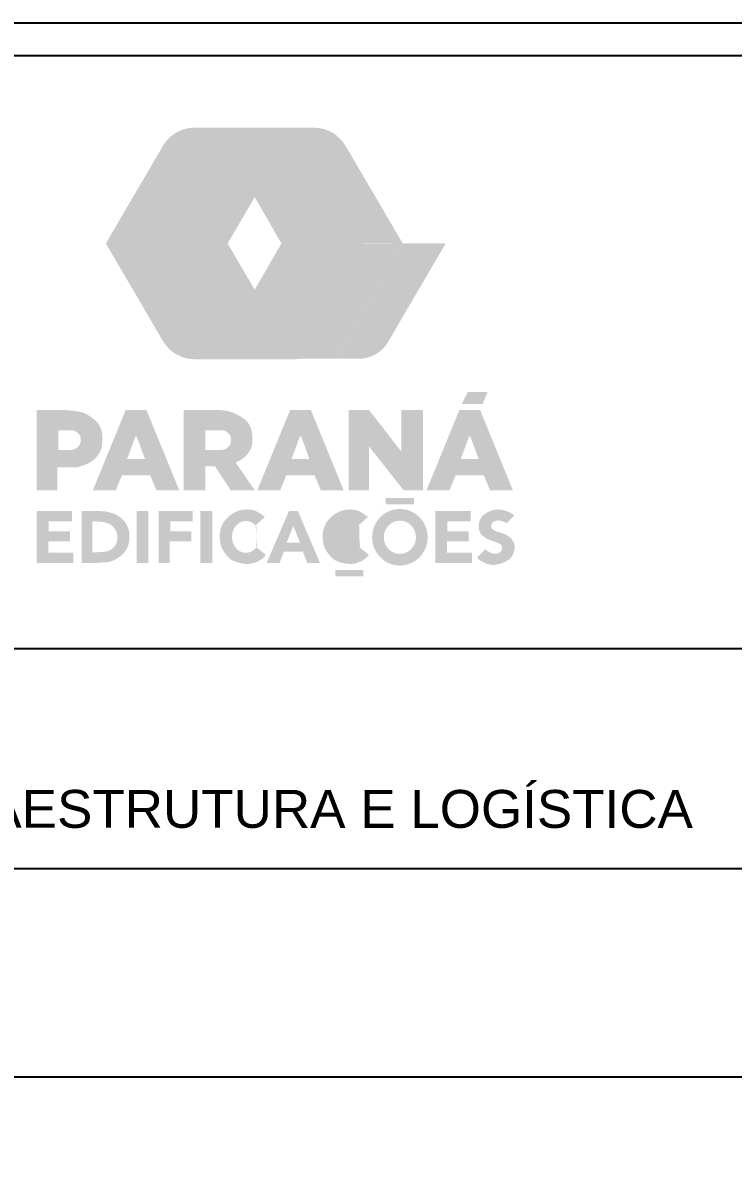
# Model space of a CAD drawing. Header units: millimetres. Extents: x 0 to 687901, y 0 to 346525.
# Drawn here: x 6458.39 to 6485.91, y 3738.84 to 3783.3 of the extents above; entities that cross this region are included whole.
import ezdxf
from ezdxf.enums import TextEntityAlignment as Align

# ---------------------------------------------------------------- set-up
doc = ezdxf.new("R2010")
doc.units = ezdxf.units.MM
doc.layers.add('ARQ_Texto', color=7, linetype='Continuous')
doc.layers.add('ARQ_Vista 01', color=1, linetype='Continuous')
doc.layers.add('HACHURA PARANÁ ED.', color=7, linetype='Continuous', true_color=0x002e99)
doc.layers.add('HACHURA PARANÁ ED. II', color=7, linetype='Continuous', true_color=0x3db700)
doc.styles.add('ARIAL', font='arial.ttf')

# ---------------------------------------------------------------- blocks, each defined once
blk = doc.blocks.new('LOGOPRED')
at = {"layer": 'ARQ_Vista 01'}
h = blk.add_hatch(color=256, dxfattribs=at)
h.set_gradient(color1=(0, 97, 0), rotation=90, one_color=1, tint=1)
h.paths.add_polyline_path([(128242, 582918), (123539, 582918), (122625, 582857), (122158, 582785), (121625, 582670), (121038, 582498), (120729, 582389), (120283, 582205), (119556, 581837), (119086, 581547), (118657, 581243), (117993, 580681), (117654, 580343), (117204, 579825), (116837, 579329), (116514, 578816), (115873, 577710), (115250, 576644), (103581, 556693), (112903, 556693)])
h = blk.add_hatch(color=256, dxfattribs=at)
h.set_gradient(color1=(3, 43, 4), color2=(77, 239, 85), tint=1, name='INVHEMISPHERICAL')
h.paths.add_polyline_path([(128242, 582918), (112903, 556693), (122026, 556693), (137365, 582918)])
h = blk.add_hatch(color=256, dxfattribs=at)
h.set_gradient(color1=(0, 97, 0), rotation=90, one_color=1, tint=1)
h.paths.add_polyline_path([(137365, 582918), (122026, 556693), (131149, 556693), (146488, 582918)])
h = blk.add_hatch(color=256, dxfattribs=at)
h.set_gradient(color1=(4, 26, 93), color2=(214, 228, 240), rotation=180, tint=0.9, name='INVCURVED')
h.paths.add_polyline_path([(128242, 582918), (143322, 556693), (152617, 556693), (137322, 582845)])
h = blk.add_hatch(color=256, dxfattribs=at)
h.set_gradient(color1=(0, 7, 66), color2=(109, 201, 208), rotation=180, tint=0.9, name='INVCURVED')
h.paths.add_polyline_path([(137365, 582918), (152445, 556693), (161740, 556693), (146445, 582845)])
h = blk.add_hatch(color=256, dxfattribs=at)
h.set_gradient(color1=(4, 26, 93), color2=(214, 228, 240), rotation=180, tint=0.9, name='INVCURVED')
h.paths.add_polyline_path([(161740, 556693), (146402, 582918), (150838, 582918), (152104, 582805), (153057, 582587), (154100, 582203), (155008, 581727), (155977, 581039), (157336, 579614), (158758, 577275), (170796, 556693)])
h = blk.add_hatch(color=256, dxfattribs=at)
h.set_gradient(color1=(0, 97, 0), rotation=90, one_color=1, tint=1)
h.paths.add_polyline_path([(103581, 556693), (112903, 556693), (128242, 530467), (123539, 530467), (122625, 530528), (122158, 530600), (121625, 530716), (121038, 530887), (120729, 530996), (120283, 531180), (119556, 531548), (119086, 531838), (118657, 532142), (117993, 532704), (117654, 533042), (117204, 533560), (116837, 534056), (116514, 534569), (115873, 535675), (115250, 536741)])
h = blk.add_hatch(color=256, dxfattribs=at)
h.set_gradient(color1=(3, 43, 4), color2=(77, 239, 85), tint=1, name='INVHEMISPHERICAL')
h.paths.add_polyline_path([(128242, 530467), (112903, 556693), (122026, 556693), (137365, 530467)])
h = blk.add_hatch(color=256, dxfattribs=at)
h.set_gradient(color1=(0, 97, 0), rotation=90, one_color=1, tint=1)
h.paths.add_polyline_path([(137365, 530467), (122026, 556693), (131149, 556693), (146488, 530467)])
h = blk.add_hatch(color=256, dxfattribs=at)
h.set_gradient(color1=(4, 26, 93), color2=(214, 228, 240), rotation=180, tint=0.9, name='INVCURVED')
h.paths.add_polyline_path([(128242, 530467), (143322, 556693), (152617, 556693), (137322, 530540)])
h = blk.add_hatch(color=256, dxfattribs=at)
h.set_gradient(color1=(0, 7, 66), color2=(109, 201, 208), rotation=180, tint=0.9, name='INVCURVED')
h.paths.add_polyline_path([(137365, 530467), (152445, 556693), (161740, 556693), (146445, 530540)])
h = blk.add_hatch(color=256, dxfattribs=at)
h.set_gradient(color1=(4, 26, 93), color2=(214, 228, 240), rotation=180, tint=0.9, name='INVCURVED')
h.paths.add_polyline_path([(146445, 530540), (161717, 556654), (170777, 556693), (155525, 530614)])
h = blk.add_hatch(color=256, dxfattribs=at)
h.set_gradient(color1=(0, 7, 66), color2=(109, 201, 208), rotation=180, tint=0.9, name='INVCURVED')
h.paths.add_polyline_path([(170796, 556693), (180510, 556693), (167256, 534032), (166772, 533377), (166293, 532848), (165664, 532281), (165027, 531819), (164344, 531423), (163666, 531115), (162844, 530841), (161875, 530643), (161114, 530577), (155522, 530577)])
at = {"layer": 'HACHURA PARANÁ ED.'}
h = blk.add_hatch(color=256, dxfattribs=at)
h.paths.add_polyline_path([(158587, 500748), (158587, 518950), (163183, 518950), (170466, 509534), (170466, 518950), (175412, 518950), (175412, 500748), (171001, 500748), (163183, 510662), (163183, 500748)])
h.paths.add_polyline_path([(184165, 520331), (188895, 520331), (190009, 523049), (185486, 523049)])
h = blk.add_hatch(color=256, dxfattribs=at)
h.paths.add_polyline_path([(87905, 500748), (92590, 500748), (92590, 505940), (97059, 505940), (97733, 506145), (98307, 506336), (98793, 506514), (99202, 506683), (99547, 506842), (99838, 506995), (100090, 507143), (100312, 507287), (100516, 507429), (100705, 507571), (100881, 507714), (101044, 507857), (101197, 508003), (101342, 508152), (101479, 508306), (101611, 508464), (101738, 508629), (101860, 508798), (101977, 508971), (102087, 509147), (102189, 509324), (102284, 509502), (102369, 509678), (102445, 509852), (102510, 510023), (102566, 510192), (102613, 510357), (102652, 510521), (102685, 510683), (102713, 510843), (102736, 511003), (102757, 511162), (102775, 511321), (102790, 511481), (102803, 511642), (102813, 511807), (102821, 511975), (102825, 512147), (102825, 512326), (102822, 512510), (102814, 512702), (102803, 512899), (102787, 513101), (102766, 513304), (102740, 513509), (102709, 513712), (102672, 513913), (102630, 514109), (102581, 514300), (102527, 514484), (102466, 514664), (102400, 514838), (102328, 515008), (102251, 515174), (102168, 515336), (102079, 515494), (101985, 515649), (101885, 515802), (101775, 515953), (101656, 516104), (101525, 516256), (101381, 516409), (101222, 516565), (101047, 516724), (100855, 516886), (100646, 517052), (100425, 517218), (100192, 517385), (99951, 517549), (99703, 517710), (99451, 517865), (99197, 518014), (98937, 518155), (98643, 518288), (98280, 518414), (97814, 518533), (97209, 518646), (96431, 518753), (95446, 518854), (94218, 518950), (87905, 518950)])
h.paths.add_polyline_path([(92830, 514352), (92830, 509891), (95502, 509918), (95814, 509928), (96076, 509954), (96292, 509995), (96471, 510048), (96618, 510109), (96739, 510176), (96842, 510246), (96933, 510316), (97016, 510383), (97095, 510448), (97168, 510512), (97236, 510573), (97300, 510634), (97359, 510694), (97415, 510754), (97466, 510815), (97514, 510876), (97558, 510938), (97599, 511001), (97637, 511066), (97672, 511132), (97704, 511201), (97734, 511271), (97760, 511344), (97785, 511419), (97807, 511496), (97827, 511574), (97845, 511653), (97860, 511731), (97874, 511809), (97885, 511884), (97895, 511958), (97902, 512028), (97908, 512096), (97911, 512161), (97913, 512226), (97913, 512289), (97912, 512352), (97909, 512415), (97905, 512479), (97899, 512544), (97892, 512610), (97882, 512677), (97868, 512745), (97852, 512813), (97831, 512883), (97805, 512952), (97774, 513023), (97737, 513093), (97695, 513163), (97648, 513233), (97599, 513302), (97546, 513370), (97492, 513437), (97436, 513501), (97380, 513564), (97325, 513625), (97269, 513684), (97211, 513741), (97150, 513798), (97086, 513856), (97018, 513913), (96943, 513972), (96862, 514033), (96772, 514096), (96669, 514158), (96548, 514217), (96403, 514269), (96228, 514311), (96020, 514341), (95772, 514356), (95479, 514352)], flags=16)
h = blk.add_hatch(color=256, dxfattribs=at)
h.paths.add_polyline_path([(112775, 518950), (110423, 518950), (108071, 518950), (100641, 500748), (105826, 500748), (107216, 504138), (113630, 504138), (115020, 500748), (120205, 500748)])
h.paths.add_polyline_path([(110269, 512932), (110577, 512932), (112458, 507835), (108388, 507835)], flags=16)
h = blk.add_hatch(color=256, dxfattribs=at)
h.paths.add_polyline_path([(133129, 507187), (133534, 507356), (133887, 507524), (134192, 507691), (134456, 507857), (134685, 508021), (134884, 508182), (135059, 508341), (135216, 508497), (135360, 508648), (135493, 508797), (135615, 508942), (135727, 509085), (135831, 509225), (135927, 509362), (136016, 509498), (136099, 509631), (136176, 509763), (136249, 509894), (136316, 510025), (136379, 510155), (136436, 510285), (136488, 510416), (136535, 510547), (136577, 510680), (136614, 510815), (136647, 510952), (136675, 511092), (136699, 511236), (136719, 511383), (136735, 511536), (136747, 511694), (136757, 511858), (136763, 512029), (136767, 512205), (136767, 512384), (136765, 512566), (136760, 512749), (136752, 512932), (136741, 513113), (136728, 513290), (136712, 513463), (136693, 513631), (136671, 513794), (136647, 513951), (136620, 514103), (136591, 514249), (136560, 514388), (136526, 514521), (136489, 514648), (136451, 514769), (136409, 514885), (136366, 514997), (136320, 515105), (136271, 515212), (136219, 515316), (136165, 515420), (136108, 515524), (136048, 515628), (135984, 515732), (135916, 515836), (135843, 515941), (135765, 516047), (135682, 516152), (135593, 516259), (135497, 516366), (135395, 516474), (135288, 516581), (135174, 516688), (135055, 516795), (134930, 516900), (134800, 517004), (134665, 517106), (134525, 517207), (134381, 517305), (134232, 517401), (134078, 517495), (133921, 517588), (133759, 517679), (133594, 517768), (133425, 517856), (133252, 517941), (133077, 518026), (132900, 518108), (132723, 518187), (132545, 518264), (132369, 518339), (132194, 518410), (132022, 518478), (131850, 518543), (131665, 518604), (131447, 518664), (131180, 518722), (130845, 518779), (130426, 518835), (129904, 518892), (129262, 518950), (121163, 518950), (121163, 500748), (126112, 500748), (126112, 506177), (128317, 506177), (131872, 500748), (137327, 500748), (133129, 506814)])
h.paths.add_polyline_path([(130115, 509954), (129872, 509930), (126089, 509891), (126089, 514352), (129518, 514352), (129811, 514356), (130059, 514341), (130267, 514311), (130441, 514269), (130587, 514217), (130708, 514158), (130811, 514096), (130901, 514033), (131021, 513943), (131158, 513828), (131277, 513715), (131389, 513598), (131506, 513466), (131615, 513334), (131714, 513196), (131797, 513056), (131858, 512920), (131900, 512781), (131926, 512647), (131942, 512515), (131950, 512382), (131953, 512257), (131949, 512129), (131938, 511994), (131919, 511846), (131892, 511691), (131857, 511533), (131812, 511379), (131759, 511235), (131695, 511098), (131619, 510969), (131530, 510845), (131428, 510725), (131310, 510605), (131207, 510512), (131134, 510448), (131055, 510383), (130971, 510316), (130881, 510246), (130778, 510176), (130656, 510109), (130510, 510048), (130331, 509995)], flags=16)
h = blk.add_hatch(color=256, dxfattribs=at)
h.paths.add_polyline_path([(149998, 518950), (147646, 518950), (145294, 518950), (137864, 500748), (143049, 500748), (144439, 504138), (150853, 504138), (152243, 500748), (157428, 500748)])
h.paths.add_polyline_path([(147492, 512932), (147800, 512932), (149681, 507835), (145611, 507835)], flags=16)
h = blk.add_hatch(color=256, dxfattribs=at)
h.paths.add_polyline_path([(188305, 518950), (185953, 518950), (183601, 518950), (176171, 500748), (181356, 500748), (182746, 504138), (189160, 504138), (190550, 500748), (195734, 500748)])
h.paths.add_polyline_path([(185799, 512932), (186107, 512932), (187988, 507835), (183918, 507835)], flags=16)
at = {"layer": 'HACHURA PARANÁ ED. II'}
h = blk.add_hatch(color=256, dxfattribs=at)
h.paths.add_polyline_path([(87940, 496100), (87940, 484271), (96204, 484271), (96204, 486641), (90562, 486641), (90562, 489173), (95451, 489173), (95451, 491437), (90622, 491437), (90622, 493700), (95898, 493700), (95898, 496100)])
h.paths.add_polyline_path([(115561, 496100), (115561, 484271), (118056, 484271), (118056, 489173), (122952, 489173), (122952, 491437), (118159, 491437), (118159, 493700), (123222, 493700), (123222, 496100)])
h.paths.add_polyline_path([(125003, 496100), (125003, 484271), (127688, 484271), (127688, 496100)])
h.paths.add_polyline_path([(110539, 496100), (110539, 484271), (113224, 484271), (113224, 496100)])
h.paths.add_polyline_path([(178182, 496100), (178182, 484271), (186446, 484271), (186446, 486641), (180804, 486641), (180804, 489173), (185692, 489173), (185692, 491437), (180863, 491437), (180863, 493700), (186139, 493700), (186139, 496100)])
edge = h.paths.add_edge_path()
edge.add_line((166956, 498999), (166956, 497578))
edge.add_line((166956, 497578), (173305, 497578))
edge.add_line((173305, 497578), (173305, 499023))
edge.add_line((173305, 499023), (166956, 499023))
edge.add_line((155553, 482672), (155553, 481252))
edge.add_line((155553, 481252), (161902, 481252))
edge.add_line((161902, 481252), (161902, 482697))
edge.add_line((161902, 482697), (155553, 482697))
h = blk.add_hatch(color=256, dxfattribs=at)
h.paths.add_polyline_path([(106595, 494792), (106397, 494926), (106192, 495055), (105979, 495177), (105762, 495289), (105541, 495389), (105317, 495480), (105092, 495560), (104867, 495633), (104644, 495699), (104424, 495758), (104208, 495813), (103997, 495864), (103785, 495912), (103527, 495956), (103172, 495996), (102669, 496031), (101964, 496060), (101007, 496082), (99745, 496095), (98126, 496100), (98126, 484271), (100007, 484283), (101499, 484320), (102654, 484376), (103524, 484449), (104164, 484536), (104625, 484632), (104962, 484736), (105226, 484843), (105462, 484951), (105680, 485059), (105882, 485166), (106069, 485273), (106242, 485379), (106403, 485484), (106553, 485587), (106694, 485689), (106826, 485789), (106951, 485887), (107070, 485985), (107182, 486083), (107290, 486181), (107393, 486281), (107493, 486382), (107589, 486486), (107684, 486593), (107776, 486703), (107865, 486817), (107952, 486934), (108036, 487055), (108118, 487180), (108197, 487310), (108272, 487443), (108345, 487582), (108414, 487725), (108480, 487871), (108541, 488020), (108598, 488172), (108651, 488326), (108698, 488481), (108739, 488637), (108775, 488793), (108806, 488950), (108832, 489107), (108853, 489264), (108871, 489421), (108885, 489578), (108896, 489735), (108905, 489892), (108912, 490050), (108916, 490206), (108919, 490361), (108919, 490515), (108916, 490666), (108910, 490813), (108902, 490957), (108890, 491096), (108875, 491230), (108857, 491361), (108834, 491488), (108808, 491614), (108777, 491739), (108742, 491865), (108702, 491993), (108657, 492123), (108606, 492258), (108551, 492395), (108491, 492534), (108427, 492674), (108359, 492814), (108287, 492953), (108212, 493090), (108133, 493224), (108052, 493354), (107966, 493481), (107875, 493605), (107777, 493730), (107670, 493854), (107553, 493980), (107425, 494108), (107285, 494240), (107130, 494376), (106963, 494515), (106784, 494654)])
h.paths.add_polyline_path([(103914, 493324), (104030, 493276), (104146, 493225), (104258, 493171), (104368, 493117), (104473, 493061), (104574, 493005), (104669, 492949), (104759, 492893), (104846, 492835), (104928, 492776), (105008, 492714), (105086, 492649), (105162, 492579), (105238, 492505), (105314, 492426), (105389, 492342), (105464, 492255), (105536, 492165), (105606, 492073), (105673, 491980), (105736, 491887), (105794, 491796), (105847, 491705), (105896, 491615), (105940, 491524), (105979, 491431), (106014, 491335), (106044, 491234), (106071, 491127), (106094, 491013), (106114, 490891), (106131, 490762), (106144, 490629), (106155, 490493), (106163, 490356), (106169, 490220), (106172, 490088), (106173, 489961), (106172, 489840), (106168, 489725), (106163, 489616), (106154, 489511), (106143, 489410), (106128, 489312), (106109, 489215), (106087, 489119), (106060, 489023), (106030, 488928), (105995, 488832), (105956, 488737), (105914, 488643), (105867, 488549), (105817, 488456), (105763, 488363), (105706, 488272), (105644, 488182), (105579, 488093), (105509, 488005), (105436, 487918), (105357, 487832), (105275, 487748), (105187, 487665), (105095, 487584), (104996, 487504), (104892, 487426), (104780, 487350), (104660, 487275), (104531, 487203), (104392, 487132), (104243, 487063), (104079, 486997), (103879, 486935), (103619, 486878), (103274, 486828), (102820, 486786), (102233, 486755), (101487, 486734), (100559, 486727), (100559, 493735), (100788, 493733), (101033, 493726), (101287, 493715), (101546, 493702), (101804, 493685), (102054, 493667), (102292, 493647), (102511, 493626), (102708, 493605), (102884, 493584), (103043, 493561), (103187, 493536), (103319, 493510), (103444, 493480), (103563, 493447), (103679, 493410), (103797, 493369)], flags=16)
edge = h.paths.add_edge_path()
edge.add_ellipse((135290, 490207), major_axis=(-46, -3605), ratio=0.873604, start_angle=-223.37763, end_angle=49.93001, ccw=False)
edge.add_line((137487, 492800), (139580, 494725))
edge.add_line((139580, 494725), (139494, 494798))
edge.add_line((139494, 494798), (139300, 494952))
edge.add_line((139300, 494952), (139105, 495100))
edge.add_line((139105, 495100), (138911, 495239))
edge.add_line((138911, 495239), (138721, 495369))
edge.add_line((138721, 495369), (138537, 495490))
edge.add_line((138537, 495490), (138361, 495601))
edge.add_line((138361, 495601), (138195, 495702))
edge.add_line((138195, 495702), (138042, 495792))
edge.add_line((138042, 495792), (137900, 495871))
edge.add_line((137900, 495871), (137768, 495942))
edge.add_line((137768, 495942), (137643, 496004))
edge.add_line((137643, 496004), (137524, 496059))
edge.add_line((137524, 496059), (137409, 496108))
edge.add_line((137409, 496108), (137296, 496151))
edge.add_line((137296, 496151), (137184, 496189))
edge.add_line((137184, 496189), (137071, 496224))
edge.add_line((137071, 496224), (136957, 496255))
edge.add_line((136957, 496255), (136842, 496282))
edge.add_line((136842, 496282), (136727, 496307))
edge.add_line((136727, 496307), (136610, 496328))
edge.add_line((136610, 496328), (136493, 496347))
edge.add_line((136493, 496347), (136375, 496363))
edge.add_line((136375, 496363), (136256, 496376))
edge.add_line((136256, 496376), (136137, 496388))
edge.add_line((136137, 496388), (136018, 496397))
edge.add_line((136018, 496397), (135897, 496404))
edge.add_line((135897, 496404), (135775, 496409))
edge.add_line((135775, 496409), (135651, 496413))
edge.add_line((135651, 496413), (135525, 496414))
edge.add_line((135525, 496414), (135397, 496414))
edge.add_line((135397, 496414), (135266, 496412))
edge.add_line((135266, 496412), (135132, 496408))
edge.add_line((135132, 496408), (134995, 496401))
edge.add_line((134995, 496401), (134854, 496392))
edge.add_line((134854, 496392), (134708, 496378))
edge.add_line((134708, 496378), (134557, 496358))
edge.add_line((134557, 496358), (134401, 496333))
edge.add_line((134401, 496333), (134238, 496300))
edge.add_line((134238, 496300), (134069, 496260))
edge.add_line((134069, 496260), (133894, 496210))
edge.add_line((133894, 496210), (133712, 496153))
edge.add_line((133712, 496153), (133527, 496087))
edge.add_line((133527, 496087), (133338, 496014))
edge.add_line((133338, 496014), (133148, 495933))
edge.add_line((133148, 495933), (132958, 495846))
edge.add_line((132958, 495846), (132769, 495753))
edge.add_line((132769, 495753), (132583, 495654))
edge.add_line((132583, 495654), (132401, 495550))
edge.add_line((132401, 495550), (132223, 495441))
edge.add_line((132223, 495441), (132050, 495328))
edge.add_line((132050, 495328), (131882, 495210))
edge.add_line((131882, 495210), (131718, 495089))
edge.add_line((131718, 495089), (131560, 494964))
edge.add_line((131560, 494964), (131407, 494837))
edge.add_line((131407, 494837), (131260, 494708))
edge.add_line((131260, 494708), (131118, 494576))
edge.add_line((131118, 494576), (130982, 494441))
edge.add_line((130982, 494441), (130850, 494301))
edge.add_line((130850, 494301), (130723, 494156))
edge.add_line((130723, 494156), (130599, 494005))
edge.add_line((130599, 494005), (130479, 493845))
edge.add_line((130479, 493845), (130362, 493676))
edge.add_line((130362, 493676), (130247, 493496))
edge.add_line((130247, 493496), (130134, 493306))
edge.add_line((130134, 493306), (130024, 493104))
edge.add_line((130024, 493104), (129919, 492894))
edge.add_line((129919, 492894), (129820, 492676))
edge.add_line((129820, 492676), (129728, 492451))
edge.add_line((129728, 492451), (129645, 492221))
edge.add_line((129645, 492221), (129573, 491987))
edge.add_line((129573, 491987), (129513, 491749))
edge.add_line((129513, 491749), (129465, 491510))
edge.add_line((129465, 491510), (129429, 491271))
edge.add_line((129429, 491271), (129403, 491033))
edge.add_line((129403, 491033), (129386, 490798))
edge.add_line((129386, 490798), (129377, 490567))
edge.add_line((129377, 490567), (129374, 490342))
edge.add_line((129374, 490342), (129376, 490124))
edge.add_line((129376, 490124), (129381, 489915))
edge.add_line((129381, 489915), (129389, 489716))
edge.add_line((129389, 489716), (129399, 489526))
edge.add_line((129399, 489526), (129412, 489344))
edge.add_line((129412, 489344), (129430, 489169))
edge.add_line((129430, 489169), (129452, 488999))
edge.add_line((129452, 488999), (129479, 488833))
edge.add_line((129479, 488833), (129511, 488670))
edge.add_line((129511, 488670), (129551, 488509))
edge.add_line((129551, 488509), (129597, 488349))
edge.add_line((129597, 488349), (129650, 488189))
edge.add_line((129650, 488189), (129709, 488029))
edge.add_line((129709, 488029), (129775, 487869))
edge.add_line((129775, 487869), (129846, 487709))
edge.add_line((129846, 487709), (129924, 487549))
edge.add_line((129924, 487549), (130006, 487389))
edge.add_line((130006, 487389), (130094, 487229))
edge.add_line((130094, 487229), (130187, 487068))
edge.add_line((130187, 487068), (130284, 486908))
edge.add_line((130284, 486908), (130386, 486749))
edge.add_line((130386, 486749), (130490, 486592))
edge.add_line((130490, 486592), (130599, 486437))
edge.add_line((130599, 486437), (130710, 486287))
edge.add_line((130710, 486287), (130824, 486140))
edge.add_line((130824, 486140), (130939, 485999))
edge.add_line((130939, 485999), (131057, 485864))
edge.add_line((131057, 485864), (131175, 485735))
edge.add_line((131175, 485735), (131294, 485612))
edge.add_line((131294, 485612), (131413, 485496))
edge.add_line((131413, 485496), (131532, 485388))
edge.add_line((131532, 485388), (131649, 485286))
edge.add_line((131649, 485286), (131764, 485192))
edge.add_line((131764, 485192), (131877, 485105))
edge.add_line((131877, 485105), (131987, 485027))
edge.add_line((131987, 485027), (132097, 484955))
edge.add_line((132097, 484955), (132208, 484888))
edge.add_line((132208, 484888), (132322, 484827))
edge.add_line((132322, 484827), (132443, 484769))
edge.add_line((132443, 484769), (132571, 484713))
edge.add_line((132571, 484713), (132710, 484658))
edge.add_line((132710, 484658), (132862, 484603))
edge.add_line((132862, 484603), (133027, 484548))
edge.add_line((133027, 484548), (133204, 484493))
edge.add_line((133204, 484493), (133391, 484438))
edge.add_line((133391, 484438), (133584, 484384))
edge.add_line((133584, 484384), (133780, 484333))
edge.add_line((133780, 484333), (133977, 484286))
edge.add_line((133977, 484286), (134172, 484242))
edge.add_line((134172, 484242), (134362, 484204))
edge.add_line((134362, 484204), (134545, 484171))
edge.add_line((134545, 484171), (134721, 484144))
edge.add_line((134721, 484144), (134889, 484122))
edge.add_line((134889, 484122), (135051, 484104))
edge.add_line((135051, 484104), (135206, 484091))
edge.add_line((135206, 484091), (135354, 484083))
edge.add_line((135354, 484083), (135496, 484078))
edge.add_line((135496, 484078), (135632, 484076))
edge.add_line((135632, 484076), (135763, 484077))
edge.add_line((135763, 484077), (135888, 484082))
edge.add_line((135888, 484082), (136008, 484089))
edge.add_line((136008, 484089), (136124, 484099))
edge.add_line((136124, 484099), (136237, 484112))
edge.add_line((136237, 484112), (136346, 484128))
edge.add_line((136346, 484128), (136452, 484145))
edge.add_line((136452, 484145), (136557, 484166))
edge.add_line((136557, 484166), (136659, 484188))
edge.add_line((136659, 484188), (136759, 484213))
edge.add_line((136759, 484213), (136857, 484239))
edge.add_line((136857, 484239), (136954, 484266))
edge.add_line((136954, 484266), (137048, 484295))
edge.add_line((137048, 484295), (137140, 484324))
edge.add_line((137140, 484324), (137230, 484354))
edge.add_line((137230, 484354), (137317, 484383))
edge.add_line((137317, 484383), (137403, 484413))
edge.add_line((137403, 484413), (137486, 484443))
edge.add_line((137486, 484443), (137568, 484473))
edge.add_line((137568, 484473), (137650, 484505))
edge.add_line((137650, 484505), (137732, 484538))
edge.add_line((137732, 484538), (137815, 484573))
edge.add_line((137815, 484573), (137899, 484611))
edge.add_line((137899, 484611), (137986, 484651))
edge.add_line((137986, 484651), (138075, 484695))
edge.add_line((138075, 484695), (138167, 484743))
edge.add_line((138167, 484743), (138262, 484795))
edge.add_line((138262, 484795), (138360, 484852))
edge.add_line((138360, 484852), (138461, 484913))
edge.add_line((138461, 484913), (138565, 484980))
edge.add_line((138565, 484980), (138673, 485052))
edge.add_line((138673, 485052), (138783, 485129))
edge.add_line((138783, 485129), (138897, 485214))
edge.add_line((138897, 485214), (139015, 485305))
edge.add_line((139015, 485305), (139137, 485407))
edge.add_line((139137, 485407), (139264, 485519))
edge.add_line((139264, 485519), (139396, 485643))
edge.add_line((139396, 485643), (139534, 485781))
edge.add_line((139534, 485781), (139678, 485934))
edge.add_line((139678, 485934), (139829, 486104))
edge.add_line((139829, 486104), (137671, 487855))
h = blk.add_hatch(color=256, dxfattribs=at)
h.paths.add_polyline_path([(147018, 496100), (145047, 496100), (139978, 484271), (142880, 484271), (143894, 486862), (148171, 486862), (149185, 484271), (152087, 484271)])
h.paths.add_polyline_path([(145966, 488922), (144499, 488922), (145965, 492510), (146074, 492510), (147540, 488922)], flags=16)
h = blk.add_hatch(color=256, dxfattribs=at)
edge = h.paths.add_edge_path()
edge.add_ellipse((158599, 490207), major_axis=(-46, -3605), ratio=0.873604, start_angle=-223.37763, end_angle=49.93001, ccw=False)
edge.add_line((160796, 492800), (162889, 494725))
edge.add_line((162889, 494725), (162804, 494798))
edge.add_line((162804, 494798), (162610, 494952))
edge.add_line((162610, 494952), (162415, 495100))
edge.add_line((162415, 495100), (162221, 495239))
edge.add_line((162221, 495239), (162030, 495369))
edge.add_line((162030, 495369), (161846, 495490))
edge.add_line((161846, 495490), (161670, 495601))
edge.add_line((161670, 495601), (161505, 495702))
edge.add_line((161505, 495702), (161352, 495792))
edge.add_line((161352, 495792), (161210, 495871))
edge.add_line((161210, 495871), (161077, 495942))
edge.add_line((161077, 495942), (160952, 496004))
edge.add_line((160952, 496004), (160833, 496059))
edge.add_line((160833, 496059), (160718, 496108))
edge.add_line((160718, 496108), (160605, 496151))
edge.add_line((160605, 496151), (160493, 496189))
edge.add_line((160493, 496189), (160380, 496224))
edge.add_line((160380, 496224), (160267, 496255))
edge.add_line((160267, 496255), (160152, 496282))
edge.add_line((160152, 496282), (160036, 496307))
edge.add_line((160036, 496307), (159919, 496328))
edge.add_line((159919, 496328), (159802, 496347))
edge.add_line((159802, 496347), (159684, 496363))
edge.add_line((159684, 496363), (159566, 496376))
edge.add_line((159566, 496376), (159447, 496388))
edge.add_line((159447, 496388), (159327, 496397))
edge.add_line((159327, 496397), (159206, 496404))
edge.add_line((159206, 496404), (159084, 496409))
edge.add_line((159084, 496409), (158960, 496413))
edge.add_line((158960, 496413), (158834, 496414))
edge.add_line((158834, 496414), (158706, 496414))
edge.add_line((158706, 496414), (158575, 496412))
edge.add_line((158575, 496412), (158441, 496408))
edge.add_line((158441, 496408), (158304, 496401))
edge.add_line((158304, 496401), (158163, 496392))
edge.add_line((158163, 496392), (158017, 496378))
edge.add_line((158017, 496378), (157866, 496358))
edge.add_line((157866, 496358), (157710, 496333))
edge.add_line((157710, 496333), (157548, 496300))
edge.add_line((157548, 496300), (157379, 496260))
edge.add_line((157379, 496260), (157203, 496210))
edge.add_line((157203, 496210), (157022, 496153))
edge.add_line((157022, 496153), (156836, 496087))
edge.add_line((156836, 496087), (156647, 496014))
edge.add_line((156647, 496014), (156457, 495933))
edge.add_line((156457, 495933), (156267, 495846))
edge.add_line((156267, 495846), (156078, 495753))
edge.add_line((156078, 495753), (155892, 495654))
edge.add_line((155892, 495654), (155710, 495550))
edge.add_line((155710, 495550), (155533, 495441))
edge.add_line((155533, 495441), (155359, 495328))
edge.add_line((155359, 495328), (155191, 495210))
edge.add_line((155191, 495210), (155028, 495089))
edge.add_line((155028, 495089), (154869, 494964))
edge.add_line((154869, 494964), (154716, 494837))
edge.add_line((154716, 494837), (154569, 494708))
edge.add_line((154569, 494708), (154427, 494576))
edge.add_line((154427, 494576), (154291, 494441))
edge.add_line((154291, 494441), (154159, 494301))
edge.add_line((154159, 494301), (154032, 494156))
edge.add_line((154032, 494156), (153909, 494005))
edge.add_line((153909, 494005), (153788, 493845))
edge.add_line((153788, 493845), (153671, 493676))
edge.add_line((153671, 493676), (153556, 493496))
edge.add_line((153556, 493496), (153443, 493306))
edge.add_line((153443, 493306), (153333, 493104))
edge.add_line((153333, 493104), (153228, 492894))
edge.add_line((153228, 492894), (153129, 492676))
edge.add_line((153129, 492676), (153037, 492451))
edge.add_line((153037, 492451), (152955, 492221))
edge.add_line((152955, 492221), (152882, 491987))
edge.add_line((152882, 491987), (152822, 491749))
edge.add_line((152822, 491749), (152774, 491510))
edge.add_line((152774, 491510), (152738, 491271))
edge.add_line((152738, 491271), (152712, 491033))
edge.add_line((152712, 491033), (152696, 490798))
edge.add_line((152696, 490798), (152687, 490567))
edge.add_line((152687, 490567), (152684, 490342))
edge.add_line((152684, 490342), (152685, 490124))
edge.add_line((152685, 490124), (152691, 489915))
edge.add_line((152691, 489915), (152698, 489716))
edge.add_line((152698, 489716), (152708, 489526))
edge.add_line((152708, 489526), (152722, 489344))
edge.add_line((152722, 489344), (152739, 489169))
edge.add_line((152739, 489169), (152761, 488999))
edge.add_line((152761, 488999), (152788, 488833))
edge.add_line((152788, 488833), (152821, 488670))
edge.add_line((152821, 488670), (152860, 488509))
edge.add_line((152860, 488509), (152906, 488349))
edge.add_line((152906, 488349), (152959, 488189))
edge.add_line((152959, 488189), (153018, 488029))
edge.add_line((153018, 488029), (153084, 487869))
edge.add_line((153084, 487869), (153156, 487709))
edge.add_line((153156, 487709), (153233, 487549))
edge.add_line((153233, 487549), (153316, 487389))
edge.add_line((153316, 487389), (153404, 487229))
edge.add_line((153404, 487229), (153496, 487068))
edge.add_line((153496, 487068), (153594, 486908))
edge.add_line((153594, 486908), (153695, 486749))
edge.add_line((153695, 486749), (153800, 486592))
edge.add_line((153800, 486592), (153908, 486437))
edge.add_line((153908, 486437), (154019, 486287))
edge.add_line((154019, 486287), (154133, 486140))
edge.add_line((154133, 486140), (154249, 485999))
edge.add_line((154249, 485999), (154366, 485864))
edge.add_line((154366, 485864), (154485, 485735))
edge.add_line((154485, 485735), (154604, 485612))
edge.add_line((154604, 485612), (154723, 485496))
edge.add_line((154723, 485496), (154841, 485388))
edge.add_line((154841, 485388), (154958, 485286))
edge.add_line((154958, 485286), (155074, 485192))
edge.add_line((155074, 485192), (155186, 485105))
edge.add_line((155186, 485105), (155297, 485027))
edge.add_line((155297, 485027), (155406, 484955))
edge.add_line((155406, 484955), (155517, 484888))
edge.add_line((155517, 484888), (155632, 484827))
edge.add_line((155632, 484827), (155752, 484769))
edge.add_line((155752, 484769), (155881, 484713))
edge.add_line((155881, 484713), (156020, 484658))
edge.add_line((156020, 484658), (156171, 484603))
edge.add_line((156171, 484603), (156336, 484548))
edge.add_line((156336, 484548), (156514, 484493))
edge.add_line((156514, 484493), (156700, 484438))
edge.add_line((156700, 484438), (156893, 484384))
edge.add_line((156893, 484384), (157089, 484333))
edge.add_line((157089, 484333), (157286, 484286))
edge.add_line((157286, 484286), (157481, 484242))
edge.add_line((157481, 484242), (157672, 484204))
edge.add_line((157672, 484204), (157855, 484171))
edge.add_line((157855, 484171), (158030, 484144))
edge.add_line((158030, 484144), (158199, 484122))
edge.add_line((158199, 484122), (158360, 484104))
edge.add_line((158360, 484104), (158515, 484091))
edge.add_line((158515, 484091), (158663, 484083))
edge.add_line((158663, 484083), (158805, 484078))
edge.add_line((158805, 484078), (158942, 484076))
edge.add_line((158942, 484076), (159072, 484077))
edge.add_line((159072, 484077), (159197, 484082))
edge.add_line((159197, 484082), (159318, 484089))
edge.add_line((159318, 484089), (159434, 484099))
edge.add_line((159434, 484099), (159546, 484112))
edge.add_line((159546, 484112), (159655, 484128))
edge.add_line((159655, 484128), (159762, 484145))
edge.add_line((159762, 484145), (159866, 484166))
edge.add_line((159866, 484166), (159968, 484188))
edge.add_line((159968, 484188), (160068, 484213))
edge.add_line((160068, 484213), (160167, 484239))
edge.add_line((160167, 484239), (160263, 484266))
edge.add_line((160263, 484266), (160357, 484295))
edge.add_line((160357, 484295), (160449, 484324))
edge.add_line((160449, 484324), (160539, 484354))
edge.add_line((160539, 484354), (160627, 484383))
edge.add_line((160627, 484383), (160712, 484413))
edge.add_line((160712, 484413), (160795, 484443))
edge.add_line((160795, 484443), (160878, 484473))
edge.add_line((160878, 484473), (160959, 484505))
edge.add_line((160959, 484505), (161041, 484538))
edge.add_line((161041, 484538), (161124, 484573))
edge.add_line((161124, 484573), (161209, 484611))
edge.add_line((161209, 484611), (161295, 484651))
edge.add_line((161295, 484651), (161384, 484695))
edge.add_line((161384, 484695), (161476, 484743))
edge.add_line((161476, 484743), (161571, 484795))
edge.add_line((161571, 484795), (161669, 484852))
edge.add_line((161669, 484852), (161771, 484913))
edge.add_line((161771, 484913), (161875, 484980))
edge.add_line((161875, 484980), (161982, 485052))
edge.add_line((161982, 485052), (162093, 485129))
edge.add_line((162093, 485129), (162207, 485214))
edge.add_line((162207, 485214), (162325, 485305))
edge.add_line((162325, 485305), (162447, 485407))
edge.add_line((162447, 485407), (162574, 485519))
edge.add_line((162574, 485519), (162706, 485643))
edge.add_line((162706, 485643), (162844, 485781))
edge.add_line((162844, 485781), (162988, 485934))
edge.add_line((162988, 485934), (163139, 486104))
edge.add_line((163139, 486104), (160980, 487855))
h = blk.add_hatch(color=256, dxfattribs=at)
edge = h.paths.add_edge_path()
edge.add_spline(control_points=[(170146, 483712), (170238, 483712), (170329, 483714), (170568, 483725), (170715, 483737), (171008, 483771), (171154, 483793), (171443, 483848), (171587, 483881), (171871, 483956), (172012, 483999), (172291, 484095), (172429, 484148), (172699, 484263), (172833, 484325), (173095, 484459), (173223, 484531), (173475, 484683), (173598, 484763), (173838, 484933), (173956, 485021), (174183, 485207), (174294, 485304), (174508, 485505), (174611, 485609), (174811, 485824), (174907, 485935), (175091, 486163), (175179, 486280), (175347, 486521), (175427, 486644), (175578, 486895), (175649, 487023), (175782, 487284), (175844, 487416), (175960, 487685), (176013, 487822), (176110, 488098), (176154, 488237), (176232, 488519), (176266, 488661), (176325, 488948), (176349, 489092), (176388, 489382), (176403, 489527), (176423, 489819), (176428, 489965), (176428, 490258), (176424, 490404), (176404, 490696), (176390, 490841), (176351, 491131), (176326, 491275), (176268, 491562), (176234, 491704), (176156, 491986), (176113, 492126), (176016, 492402), (175964, 492539), (175849, 492808), (175787, 492940), (175654, 493201), (175583, 493329), (175432, 493581), (175352, 493704), (175185, 493944), (175097, 494062), (174913, 494290), (174817, 494401), (174618, 494617), (174515, 494721), (174301, 494922), (174191, 495019), (173963, 495205), (173846, 495294), (173606, 495464), (173483, 495545), (173232, 495697), (173104, 495769), (172842, 495903), (172709, 495966), (172438, 496081), (172300, 496134), (172022, 496231), (171881, 496274), (171596, 496350), (171453, 496383), (171163, 496438), (171018, 496461), (170725, 496495), (170578, 496507), (170284, 496521), (170136, 496523), (169841, 496515), (169694, 496506), (169401, 496477), (169255, 496458), (168964, 496408), (168820, 496378), (168534, 496308), (168392, 496268), (168112, 496178), (167973, 496128), (167700, 496018), (167566, 495958), (167301, 495829), (167171, 495759), (166917, 495612), (166792, 495534), (166549, 495369), (166430, 495283), (166199, 495101), (166086, 495007), (165868, 494810), (165763, 494707), (165560, 494496), (165462, 494387), (165273, 494162), (165183, 494046), (165011, 493809), (164929, 493687), (164773, 493439), (164700, 493312), (164562, 493054), (164497, 492923), (164377, 492656), (164321, 492520), (164219, 492246), (164173, 492107), (164090, 491827), (164053, 491685), (163989, 491400), (163962, 491256), (163918, 490967), (163900, 490822), (163875, 490530), (163868, 490384), (163862, 490092), (163864, 489946), (163878, 489654), (163890, 489508), (163924, 489217), (163946, 489073), (163999, 488785), (164031, 488642), (164103, 488359), (164144, 488219), (164236, 487941), (164286, 487803), (164396, 487532), (164456, 487398), (164584, 487135), (164653, 487006), (164798, 486752), (164876, 486627), (165039, 486384), (165125, 486265), (165304, 486033), (165398, 485920), (165593, 485701), (165694, 485595), (165904, 485390), (166013, 485291), (166237, 485101), (166352, 485009), (166589, 484835), (166710, 484752), (166959, 484595), (167086, 484521), (167345, 484382), (167477, 484317), (167745, 484196), (167882, 484140), (168158, 484039), (168298, 483993), (168581, 483912), (168724, 483876), (169013, 483815), (169158, 483790), (169450, 483750), (169597, 483735), (169878, 483716), (170012, 483712), (170146, 483712)], knot_values=[0, 0, 0, 0, 0.0431555, 0.0431555, 0.1125581, 0.1125581, 0.1819607, 0.1819607, 0.2513632, 0.2513632, 0.3207658, 0.3207658, 0.3901684, 0.3901684, 0.459571, 0.459571, 0.5289736, 0.5289736, 0.5983761, 0.5983761, 0.6677787, 0.6677787, 0.7371813, 0.7371813, 0.8065839, 0.8065839, 0.8759865, 0.8759865, 0.945389, 0.945389, 1.0147916, 1.0147916, 1.0841942, 1.0841942, 1.1535968, 1.1535968, 1.2229994, 1.2229994, 1.2924019, 1.2924019, 1.3618045, 1.3618045, 1.4312071, 1.4312071, 1.5006097, 1.5006097, 1.5700123, 1.5700123, 1.6394148, 1.6394148, 1.7088174, 1.7088174, 1.77822, 1.77822, 1.8476226, 1.8476226, 1.9170252, 1.9170252, 1.9864278, 1.9864278, 2.0558303, 2.0558303, 2.1252329, 2.1252329, 2.1946355, 2.1946355, 2.2640381, 2.2640381, 2.3334407, 2.3334407, 2.4028432, 2.4028432, 2.4722458, 2.4722458, 2.5416484, 2.5416484, 2.611051, 2.611051, 2.6804536, 2.6804536, 2.7498561, 2.7498561, 2.8192587, 2.8192587, 2.8886613, 2.8886613, 2.9580639, 2.9580639, 3.0274665, 3.0274665, 3.096869, 3.096869, 3.1662716, 3.1662716, 3.2356742, 3.2356742, 3.3050768, 3.3050768, 3.3744794, 3.3744794, 3.4438819, 3.4438819, 3.5132845, 3.5132845, 3.5826871, 3.5826871, 3.6520897, 3.6520897, 3.7214923, 3.7214923, 3.7908948, 3.7908948, 3.8602974, 3.8602974, 3.9297, 3.9297, 3.9991026, 3.9991026, 4.0685052, 4.0685052, 4.1379078, 4.1379078, 4.2073103, 4.2073103, 4.2767129, 4.2767129, 4.3461155, 4.3461155, 4.4155181, 4.4155181, 4.4849207, 4.4849207, 4.5543232, 4.5543232, 4.6237258, 4.6237258, 4.6931284, 4.6931284, 4.762531, 4.762531, 4.8319336, 4.8319336, 4.9013361, 4.9013361, 4.9707387, 4.9707387, 5.0401413, 5.0401413, 5.1095439, 5.1095439, 5.1789465, 5.1789465, 5.248349, 5.248349, 5.3177516, 5.3177516, 5.3871542, 5.3871542, 5.4565568, 5.4565568, 5.5259594, 5.5259594, 5.5953619, 5.5953619, 5.6647645, 5.6647645, 5.7341671, 5.7341671, 5.8035697, 5.8035697, 5.8729723, 5.8729723, 5.9423748, 5.9423748, 6.0117774, 6.0117774, 6.08118, 6.08118, 6.1505826, 6.1505826, 6.2199852, 6.2199852, 6.2831853, 6.2831853, 6.2831853, 6.2831853], degree=3, periodic=0)
edge = h.paths.add_edge_path(flags=16)
edge.add_ellipse((170146, 490116), major_axis=(0, -3765), ratio=0.9675677, start_angle=0, end_angle=360)
for points in [[(194616, 484938), (194998, 485188), (195196, 485420), (195362, 485632), (195499, 485826), (195611, 486006), (195702, 486173), (195776, 486329), (195836, 486478), (195887, 486621), (195931, 486761), (195969, 486898), (196003, 487031), (196031, 487160), (196055, 487286), (196075, 487407), (196091, 487524), (196104, 487636), (196113, 487744), (196119, 487847), (196121, 487948), (196120, 488046), (196114, 488144), (196104, 488241), (196090, 488338), (196070, 488437), (196046, 488538), (196017, 488640), (195982, 488745), (195943, 488849), (195899, 488954), (195850, 489059), (195797, 489164), (195738, 489267), (195676, 489368), (195608, 489468), (195537, 489565), (195463, 489659), (195385, 489751), (195305, 489840), (195222, 489925), (195137, 490006), (195051, 490084), (194964, 490158), (194875, 490228), (194786, 490295), (194696, 490360), (194606, 490421), (194516, 490480), (194427, 490537), (194338, 490592), (194249, 490644), (194159, 490695), (194068, 490744), (193976, 490791), (193881, 490835), (193783, 490877), (193681, 490918), (193575, 490956), (193466, 490992), (193354, 491027), (193239, 491061), (193124, 491094), (193008, 491127), (192893, 491160), (192778, 491194), (192665, 491229), (192554, 491265), (192445, 491302), (192338, 491340), (192232, 491378), (192129, 491418), (192027, 491458), (191927, 491499), (191829, 491540), (191733, 491583), (191639, 491627), (191500, 491698), (191334, 491800), (191184, 491915), (191053, 492046), (190946, 492191), (190868, 492346), (190822, 492507), (190809, 492675), (190822, 492840), (190854, 492997), (190900, 493140), (190951, 493258), (191015, 493360), (191095, 493450), (191195, 493534), (191320, 493615), (191462, 493691), (191616, 493762), (191787, 493829), (191951, 493881), (192139, 493917), (192306, 493927), (192433, 493926), (192574, 493917), (192731, 493898), (192905, 493868), (193095, 493825), (193303, 493765), (193529, 493687), (193772, 493589), (194032, 493468), (194311, 493322), (196060, 495096), (195678, 495346), (195326, 495555), (195003, 495728), (194706, 495870), (194435, 495984), (194187, 496076), (193961, 496149), (193756, 496208), (193569, 496256), (193399, 496296), (193244, 496328), (193103, 496353), (192973, 496372), (192854, 496387), (192743, 496398), (192639, 496406), (192541, 496412), (192447, 496417), (192357, 496419), (192272, 496420), (192190, 496419), (192112, 496416), (192037, 496411), (191965, 496405), (191895, 496396), (191828, 496386), (191761, 496374), (191696, 496362), (191630, 496348), (191565, 496333), (191499, 496318), (191432, 496303), (191363, 496288), (191292, 496272), (191220, 496256), (191146, 496238), (191070, 496219), (190993, 496198), (190915, 496175), (190836, 496149), (190755, 496120), (190673, 496089), (190590, 496055), (190505, 496018), (190419, 495978), (190332, 495937), (190244, 495893), (190155, 495848), (190064, 495801), (189972, 495752), (189880, 495701), (189788, 495648), (189696, 495594), (189604, 495537), (189514, 495479), (189425, 495418), (189337, 495356), (189251, 495291), (189167, 495224), (189085, 495154), (189005, 495081), (188928, 495005), (188852, 494925), (188779, 494842), (188708, 494755), (188639, 494665), (188574, 494572), (188511, 494477), (188451, 494379), (188395, 494281), (188342, 494182), (188293, 494082), (188247, 493982), (188205, 493881), (188167, 493777), (188133, 493669), (188103, 493555), (188077, 493434), (188055, 493304), (188037, 493164), (188023, 493012), (188013, 492851), (188009, 492684), (188010, 492512), (188017, 492339), (188030, 492167), (188050, 491998), (188077, 491836), (188113, 491682), (188155, 491536), (188204, 491399), (188260, 491269), (188321, 491147), (188387, 491032), (188458, 490924), (188533, 490822), (188612, 490726), (188694, 490636), (188781, 490550), (188872, 490467), (188968, 490388), (189069, 490310), (189175, 490233), (189287, 490156), (189405, 490078), (189529, 490000), (189657, 489923), (189791, 489846), (189930, 489771), (190073, 489697), (190220, 489626), (190371, 489557), (190525, 489492), (190683, 489430), (190843, 489370), (191005, 489311), (191169, 489254), (191334, 489197), (191499, 489141), (191664, 489083), (191829, 489025), (191991, 488965), (192149, 488904), (192301, 488843), (192445, 488780), (192580, 488716), (192702, 488651), (192811, 488585), (192905, 488518), (193023, 488417), (193134, 488275), (193207, 488125), (193252, 487961), (193277, 487787), (193280, 487612), (193258, 487442), (193213, 487288), (193142, 487151), (193054, 487027), (192957, 486914), (192869, 486819), (192779, 486724), (192671, 486620), (192545, 486525), (192395, 486449), (192217, 486400), (192055, 486384), (191937, 486381), (191810, 486384), (191672, 486395), (191524, 486412), (191365, 486436), (191194, 486467), (191009, 486512), (190807, 486576), (190585, 486666), (190342, 486789), (190074, 486949), (189778, 487155), (189452, 487411), (187612, 485573), (187646, 485528), (187717, 485441), (187790, 485358), (187866, 485279), (187944, 485203), (188024, 485130), (188106, 485060), (188190, 484993), (188275, 484928), (188363, 484865), (188452, 484805), (188543, 484746), (188634, 484690), (188726, 484635), (188818, 484583), (188910, 484532), (189002, 484483), (189093, 484436), (189182, 484390), (189271, 484347), (189358, 484305), (189443, 484266), (189528, 484229), (189611, 484195), (189693, 484163), (189774, 484134), (189854, 484108), (189932, 484085), (190009, 484064), (190084, 484045), (190158, 484028), (190230, 484011), (190301, 483996), (190370, 483980), (190437, 483965), (190503, 483950), (190569, 483936), (190634, 483922), (190699, 483909), (190766, 483898), (190834, 483887), (190903, 483879), (190976, 483872), (191051, 483868), (191129, 483865), (191210, 483864), (191296, 483864), (191385, 483867), (191479, 483871), (191577, 483878), (191681, 483886), (191792, 483896), (191911, 483911), (192041, 483930), (192182, 483956), (192337, 483988), (192507, 484027), (192694, 484076), (192900, 484135), (193125, 484208), (193373, 484299), (193644, 484414), (193941, 484555), (194264, 484729)], [(161902, 482697), (155553, 482697), (155553, 481252), (161902, 481252)]]:
    blk.add_hatch(color=256, dxfattribs=at).paths.add_polyline_path(points)

msp = doc.modelspace()

# ---------------------------------------------------------------- linework, layer by layer
at = {"layer": 'ARQ_Texto'}
for p, q in [((6433.067, 3783.302), (6608.067, 3783.302)), ((6435.067, 3759.038), (6606.342, 3759.038)), ((6435.067, 3750.497), (6606.342, 3750.497)), ((6435.067, 3742.413), (6606.341, 3742.413))]:
    msp.add_line(p, q, dxfattribs=at)
msp.add_lwpolyline([(6608.067, 3693.024), (6433.067, 3693.024), (6433.067, 3782.041), (6608.067, 3782.041)], close=True, dxfattribs=at)

# ---------------------------------------------------------------- block references
at = {"layer": 'HACHURA PARANÁ ED. II', "xscale": 0.0001712096113806183, "yscale": 0.0001712096127732821, "zscale": 0.0001712096122347453}
msp.add_blockref('LOGOPRED', (6443.868, 3679.435), dxfattribs=at)

# ---------------------------------------------------------------- texts
at = {"layer": 'ARQ_Texto', "style": 'ARIAL'}
msp.add_text('SECRETARIA DE INFRAESTRUTURA E LOGÍSTICA ', height=1.47, rotation=359.9947, dxfattribs=at).set_placement((6435.068, 3752.814), align=Align.MIDDLE_LEFT)

doc.saveas('drawing.dxf')
